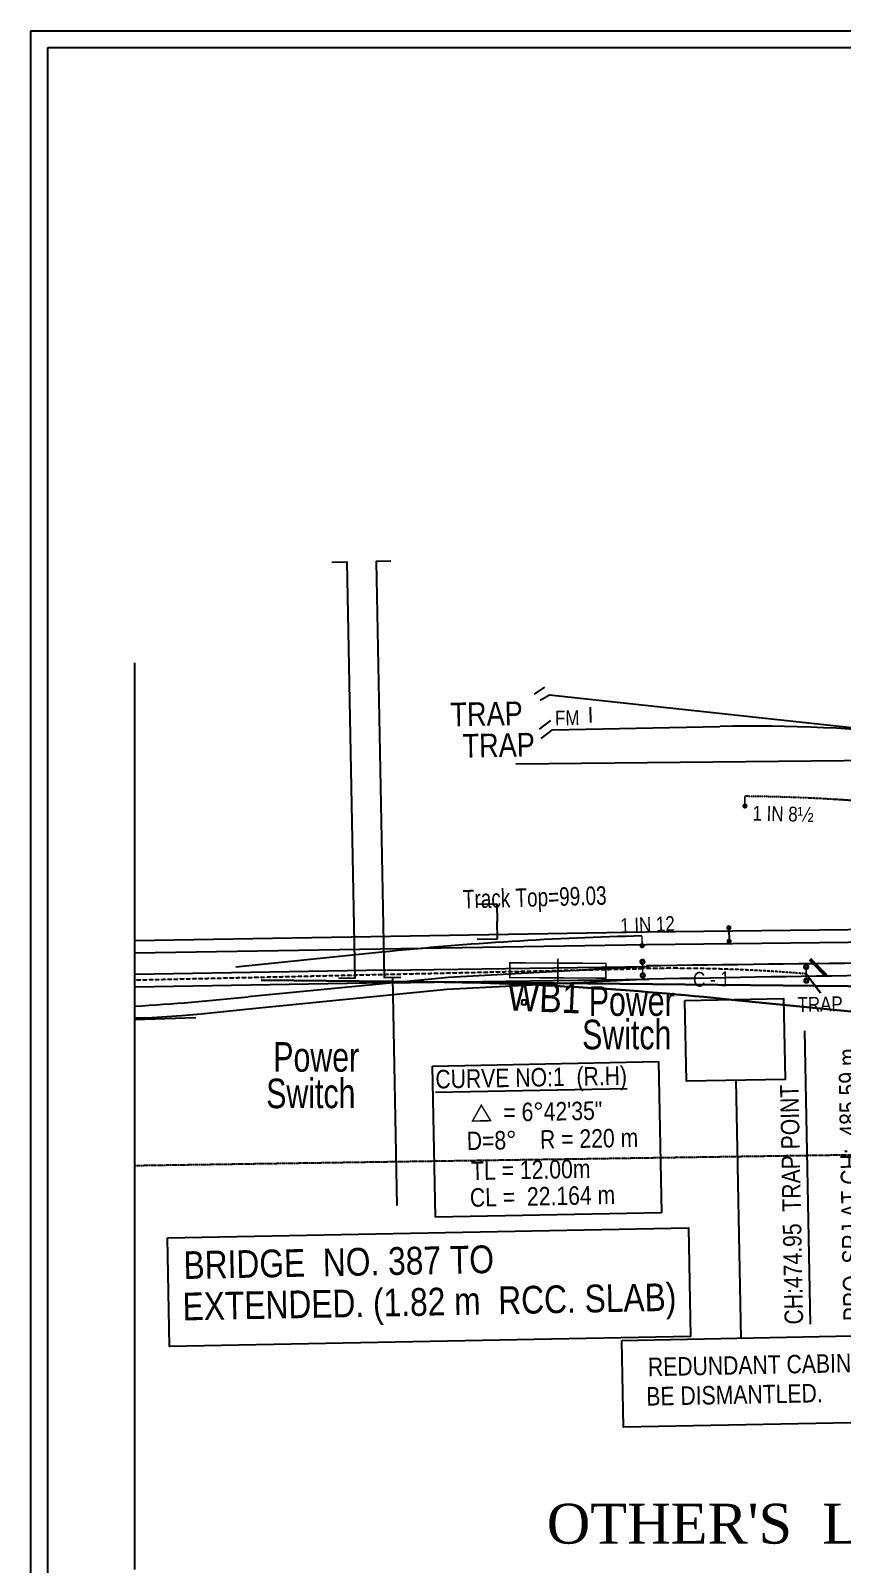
# Model space of a CAD drawing. Header units: inches. Extents: x -1774894 to -657573, y 144736 to 934842.
# Drawn here: x -1774894 to -1665055, y 727260 to 934842 of the extents above; entities that cross this region are included whole.
import ezdxf
from ezdxf.enums import TextEntityAlignment as Align

# ---------------------------------------------------------------- set-up
doc = ezdxf.new("R2010")
doc.units = ezdxf.units.IN
doc.header["$MEASUREMENT"] = 0
for name, pattern in [('REVISED_AS_17.05.08_-_529_dwg_final_24.07.08$0$ACAD_ISO03W100', [30, 12, -18]), ('REVISED_AS_17.05.08_-_529_dwg_final_24.07.08$0$DASHED', [0.75, 0.5, -0.25]), ('REVISED_AS_17.05.08_-_529_dwg_final_24.07.08$0$PHANTOM2', [1.25, 0.625, -0.125, 0.125, -0.125, 0.125, -0.125])]:
    doc.linetypes.add(name, pattern=pattern)
for name, color, linetype in [('3', 13, 'Continuous'), ('6', 6, 'Continuous'), ('I-LEGEND-TEXT', 1, 'Continuous'), ('REVISED_AS_17.05.08_-_529_dwg_final_24.07.08$0$EXT STATION', 7, 'Continuous'), ('REVISED_AS_17.05.08_-_529_dwg_final_24.07.08$0$PHASE1', 1, 'Continuous'), ('siding cl', 7, 'Continuous')]:
    doc.layers.add(name, color=color, linetype=linetype)
doc.layers.add('PAVED AREA', color=7, linetype='Continuous', true_color=0xf2f2f2)
doc.layers.add('PROPOSED DFCC TRACK', color=1, linetype='Continuous', lineweight=0)
doc.styles.add('REVISED_AS_17.05.08_-_529_dwg_final_24.07.08$0$Standard', font='ARIALN.TTF')
doc.styles.add('SWISS', font='swisscl.ttf')
doc.styles.add('TIMES', font='times.ttf')
doc.linetypes.add('TRACKS', pattern='A,0.15,[130,ltypeshp.shx,S=0.25,R=0,X=0,Y=0],0.15', length=0.3)
doc.dimstyles.new('REVISED_AS_17.05.08_-_529_dwg_final_24.07.08$0$barsyl', dxfattribs={"dimtxt": 2.5, "dimasz": 2.5, "dimexe": 0.18, "dimexo": 0.0625, "dimgap": 0.09, "dimtad": 0, "dimtih": 1, "dimtoh": 1, "dimzin": 0, "dimdsep": 46, "dimtxsty": 'REVISED_AS_17.05.08_-_529_dwg_final_24.07.08$0$Standard', "dimcen": 0.09, "dimaunit": 1, "dimadec": 4, "dimazin": 0, "dimtfac": 1, "dimtofl": 0, "dimtmove": 0, "dimatfit": 3, "dimfxl": 1, "dimtolj": 1, "dimtzin": 0, "dimarcsym": 0})

# ---------------------------------------------------------------- blocks, each defined once
blk = doc.blocks.new('*D615')
at = {"layer": 'Defpoints', "color": 0}
for p in [(-1714562, 816594), (-1711811, 816647), (-1714471, 811875)]:
    blk.add_point(p, dxfattribs=at)
at = {"layer": 'REVISED_AS_17.05.08_-_529_dwg_final_24.07.08$0$EXT STATION', "color": 0, "lineweight": -2}
for p, q in [((-1714562, 816594), (-1711811, 816647)), ((-1711811, 816645), (-1711765, 814289)), ((-1711719, 811931), (-1711765, 814286)), ((-1714471, 811875), (-1711719, 811928))]:
    blk.add_line(p, q, dxfattribs=at)
at = {"layer": 'REVISED_AS_17.05.08_-_529_dwg_final_24.07.08$0$EXT STATION', "color": 0}
for points in [[(-1711810, 816645), (-1711811, 816645), (-1711811, 816647)], [(-1711719, 811931), (-1711720, 811931), (-1711719, 811928)]]:
    blk.add_solid(points, dxfattribs=at)
at = {"layer": 'REVISED_AS_17.05.08_-_529_dwg_final_24.07.08$0$EXT STATION', "color": 0, "insert": (-1711765, 814288), "char_height": 2.5, "attachment_point": 5, "style": 'REVISED_AS_17.05.08_-_529_dwg_final_24.07.08$0$Standard'}
blk.add_mtext('\\A1;4720.00', dxfattribs=at)

msp = doc.modelspace()

# ---------------------------------------------------------------- linework, layer by layer
at = {"color": 0}
msp.add_line((-1667248.649, 806944.934), (-1669420.008, 809147.04), dxfattribs=at)
at = {"color": 1}
for p, q in [((-1669940.702, 807183.895), (-1668002.412, 804613.899)), ((-1670164.455, 799453.883), (-1669388.448, 759760.388))]:
    msp.add_line(p, q, dxfattribs=at)
at = {"color": 1, "linetype": 'REVISED_AS_17.05.08_-_529_dwg_final_24.07.08$0$DASHED', "ltscale": 3}
for points in [[(-1760784.507, 806353.654), (-1692084.408, 807894.939)], [(-1669940.702, 807183.895), (-1668002.412, 804613.899)]]:
    msp.add_lwpolyline(points, dxfattribs=at)
at = {"color": 1, "const_width": 500}
for points in [[(-1691927.462, 808820.108, 1), (-1692277.396, 808813.323, 1)], [(-1669783.792, 808110.89, 1), (-1670133.726, 808104.104, 1)], [(-1691891.349, 806972.904, 1), (-1692241.283, 806966.119, 1)], [(-1669747.679, 806263.686, 1), (-1670097.613, 806256.9, 1)]]:
    msp.add_lwpolyline(points, format="xyb", close=True, dxfattribs=at)
at = {"color": 1}
for points, const_width in [([(-1692102.429, 808816.715), (-1692066.316, 806969.512)], 200), ([(-1669958.759, 808107.497), (-1669922.646, 806260.293)], 200), ([(-1667248.649, 806944.934), (-1669420.008, 809147.04)], 500)]:
    msp.add_lwpolyline(points, dxfattribs=dict(at, const_width=const_width))
at = {"color": 1, "linetype": 'REVISED_AS_17.05.08_-_529_dwg_final_24.07.08$0$DASHED', "ltscale": 3}
msp.add_lwpolyline([(-1669940.702, 807183.895, 0.0251921423), (-1692084.373, 807893.113)], format="xyb", dxfattribs=at)
at = {"color": 3}
msp.add_lwpolyline([(-1686374.813, 803572.162), (-1673021.498, 803833.219), (-1672807.801, 792902.423), (-1686161.116, 792641.366)], close=True, dxfattribs=at)
at = {"color": 0}
msp.add_lwpolyline([(-1756386.149, 771430.953), (-1685871.798, 772809.507), (-1685584.501, 758113.997), (-1756098.852, 756735.442)], close=True, dxfattribs=at)
at = {"color": 7}
msp.add_lwpolyline([(-1694904.042, 757572.527), (-1657060.391, 758312.37), (-1656830.491, 746552.779), (-1694674.142, 745812.936)], close=True, dxfattribs=at)
at = {"layer": '3', "ltscale": 0.1}
for p, q in [((-1708414.602, 802986.086), (-1708389.178, 803664.051)), ((-1708389.178, 803664.051), (-1707815.543, 803671.965)), ((-1707840.967, 802994.001), (-1707815.543, 803671.965)), ((-1707840.967, 802994.001), (-1708414.602, 802986.086))]:
    msp.add_line(p, q, dxfattribs=at)
at = {"layer": '6', "linetype": 'TRACKS', "ltscale": 0.1}
for p, q in [((-1760784.507, 811686.427), (-1691617.132, 812873.741)), ((-1691617.132, 812873.741), (-1650122.683, 813339.664)), ((-1691599.873, 811109.182), (-1760784.507, 809973.778)), ((-1650202.112, 811615.246), (-1691599.873, 811109.182)), ((-1760784.507, 807130.445), (-1726849.834, 807717.065)), ((-1726757.075, 807675.695), (-1691202.412, 808156.814)), ((-1718361.279, 806724.333), (-1691183.824, 808222.839)), ((-1760784.507, 805418.189), (-1726820.243, 806005.32)), ((-1745458.248, 804093.669), (-1718361.279, 806724.333)), ((-1726733.91, 805963.852), (-1691179.248, 806444.971)), ((-1691179.248, 806444.971), (-1718557.102, 805049.891)), ((-1718557.102, 805049.891), (-1745306.086, 802382.61)), ((-1760784.507, 801010.742), (-1752544.434, 801270.079)), ((-1754472.532, 801499.639), (-1758438.077, 801216.06)), ((-1751828.721, 801717.934), (-1754472.532, 801499.639)), ((-1745306.086, 802382.61), (-1751828.721, 801717.934)), ((-1758438.077, 801216.06), (-1760784.507, 801167.105))]:
    msp.add_line(p, q, dxfattribs=at)
for centre, radius, start, end in [((-1560813.086, -8403850.903), 9213033.296, 90.4025700996, 90.8132040116), ((-1617873.416, -2632608.422), 3439834.587, 90.125400092, 91.22111474), ((-1778520.379, 1106738.111), 304444.898, 273.33973831, 276.23271973)]:
    msp.add_arc(centre, radius, start, end, dxfattribs=at)
at = {"layer": 'I-LEGEND-TEXT', "color": 7}
for points in [[(-1774893.882, 934841.915), (-657572.561, 934841.915), (-657572.561, 144736.124), (-1774893.882, 144736.124)], [(-1772593.882, 932541.915), (-659872.561, 932541.915), (-659872.561, 147036.124), (-1772593.882, 147036.124)]]:
    msp.add_lwpolyline(points, close=True, dxfattribs=at)
at = {"layer": 'PAVED AREA'}
msp.add_line((-1760784.507, 726570.5), (-1760784.507, 849283.99), dxfattribs=at)
at = {"layer": 'PROPOSED DFCC TRACK', "linetype": 'Continuous', "lineweight": 30, "flags": 128}
msp.add_lwpolyline([(-1743686.973, 806335.149), (-1650999.464, 805397.016)], dxfattribs=at)
at = {"layer": 'REVISED_AS_17.05.08_-_529_dwg_final_24.07.08$0$EXT STATION', "color": 0}
msp.add_line((-1709232.433, 835588.835), (-1654858.14, 836174.953), dxfattribs=at)
for points in [[(-1734130.234, 862894.564), (-1732129.219, 862933.86), (-1731022.983, 806601.868), (-1733249.155, 806558.151)], [(-1726142.489, 863051.426), (-1728143.504, 863012.13), (-1727037.269, 806680.139), (-1724811.097, 806723.856)], [(-1706729.644, 845023.883), (-1705302.282, 845987.948)], [(-1705946.561, 844223.699), (-1704703.363, 844968.055), (-1551996.564, 828420.343)], [(-1699167.718, 843282.456), (-1699126.766, 841187.726)], [(-1706039.812, 840288.801), (-1704519.795, 841486.56)], [(-1705818.229, 839027.49), (-1704298.212, 840225.248)], [(-1704298.212, 840225.248), (-1681637.944, 840670.246)], [(-1680412.563, 813423.302), (-1680376.45, 811576.098)], [(-1727372.861, 810104.569), (-1747140.946, 808070.627)]]:
    msp.add_lwpolyline(points, dxfattribs=at)
at = {"layer": 'REVISED_AS_17.05.08_-_529_dwg_final_24.07.08$0$EXT STATION', "color": 3, "const_width": 210}
msp.add_lwpolyline([(-1678232.148, 829902.657), (-1678253.419, 831214.092)], dxfattribs=at)
at = {"layer": 'REVISED_AS_17.05.08_-_529_dwg_final_24.07.08$0$EXT STATION', "color": 3, "const_width": 350}
msp.add_lwpolyline([(-1678057.171, 829905.495, 1), (-1678407.125, 829899.819, 1)], format="xyb", close=True, dxfattribs=at)
at = {"layer": 'REVISED_AS_17.05.08_-_529_dwg_final_24.07.08$0$EXT STATION', "color": 0, "const_width": 350}
for points in [[(-1680237.596, 813426.695, 1), (-1680587.53, 813419.909, 1)], [(-1680201.483, 811579.491, 1), (-1680551.418, 811572.706, 1)], [(-1691970.274, 810999.343, 1), (-1692320.208, 810992.557, 1)]]:
    msp.add_lwpolyline(points, format="xyb", close=True, dxfattribs=at)
at = {"layer": 'REVISED_AS_17.05.08_-_529_dwg_final_24.07.08$0$EXT STATION', "color": 0, "const_width": 210}
msp.add_lwpolyline([(-1692145.241, 810995.95), (-1692170.67, 812307.311)], dxfattribs=at)
at = {"layer": 'REVISED_AS_17.05.08_-_529_dwg_final_24.07.08$0$EXT STATION', "color": 0, "linetype": 'REVISED_AS_17.05.08_-_529_dwg_final_24.07.08$0$PHANTOM2', "ltscale": 10}
msp.add_lwpolyline([(-707821.168, 797061.694), (-1760784.507, 781200.49)], dxfattribs=at)
at = {"layer": 'REVISED_AS_17.05.08_-_529_dwg_final_24.07.08$0$EXT STATION', "color": 0}
for centre, radius, start, end in [((-1677318.465, 620712.654), 220000, 83.81541003, 91.12501747), ((-1682239.948, 371217.913), 441201.175, 91.28974395, 95.8713734)]:
    msp.add_arc(centre, radius, start, end, dxfattribs=at)
at = {"layer": 'REVISED_AS_17.05.08_-_529_dwg_final_24.07.08$0$EXT STATION', "color": 3, "linetype": 'REVISED_AS_17.05.08_-_529_dwg_final_24.07.08$0$DASHED'}
msp.add_arc((-1680415.272, 595746.857), 235477.262, 83.57053827, 89.47298718, dxfattribs=at)
at = {"layer": 'REVISED_AS_17.05.08_-_529_dwg_final_24.07.08$0$PHASE1', "color": 7}
for p, q in [((-1720503.301, 794707.321), (-1689929.479, 795305.039)), ((-1689929.479, 795305.039), (-1689529.41, 774841.097)), ((-1720103.232, 774243.379), (-1720503.301, 794707.321)), ((-1689529.41, 774841.097), (-1720103.232, 774243.379))]:
    msp.add_line(p, q, dxfattribs=at)
at = {"layer": 'REVISED_AS_17.05.08_-_529_dwg_final_24.07.08$0$PHASE1', "const_width": 200}
for points in [[(-1697047.421, 808599.685), (-1710047.2, 808675.558), (-1710058.873, 806675.592), (-1697059.094, 806599.719), (-1697047.421, 808599.685)], [(-1712654.627, 787302.44), (-1713912.719, 789396.44), (-1715097.129, 787259.9)]]:
    msp.add_lwpolyline(points, close=True, dxfattribs=at)
msp.add_lwpolyline([(-1703562.689, 806002.708), (-1703543.605, 809272.569)], dxfattribs=at)
at = {"layer": 'siding cl', "color": 6, "lineweight": 30}
msp.add_lwpolyline([(-1720260.586, 806097.413, -0.022641139), (-1680022.726, 803670.646), (-1651013.012, 800841.248)], format="xyb", dxfattribs=at)

# ---------------------------------------------------------------- texts
at = {"color": 7, "style": 'SWISS'}
msp.add_text('Track Top=99.03', height=2500, rotation=1.55876581, dxfattribs=at).set_placement((-1716369.039, 816029.796))
at = {"color": 7}
for s, height, style, p in [('Power', 4000, 'SWISS', (-1699360.581, 801497.631, 96595.472)), ('Switch', 4000, 'SWISS', (-1700268.069, 796972.138, 96595.472)), ('Power', 4000, 'SWISS', (-1742060.275, 793935.978, 96595.472)), ('Switch', 4000, 'SWISS', (-1743015.679, 789001.922, 96595.472)), ("OTHER'S  LAND", 5400, 'TIMES', (-1705050.326, 730065.687))]:
    msp.add_text(s, height=height, dxfattribs=dict(at, style=style)).set_placement(p)
at = {"layer": 'REVISED_AS_17.05.08_-_529_dwg_final_24.07.08$0$EXT STATION', "color": 0, "style": 'REVISED_AS_17.05.08_-_529_dwg_final_24.07.08$0$Standard'}
for s, height, rotation, p in [('TRAP', 3205.5632, 1.12501747, (-1718062.196, 840671.024)), ('FM', 2000, 1.12501747, (-1703916.448, 840798.007)), ('TRAP', 3205.5632, 1.12501747, (-1716423.981, 836430.139)), ('1 IN 12', 2000, 2.52253857, (-1695067.079, 812689.277))]:
    msp.add_text(s, height=height, rotation=rotation, dxfattribs=at).set_placement(p)
at = {"layer": 'REVISED_AS_17.05.08_-_529_dwg_final_24.07.08$0$EXT STATION', "color": 3, "style": 'REVISED_AS_17.05.08_-_529_dwg_final_24.07.08$0$Standard'}
msp.add_text('1 IN 8½', height=2000, rotation=358.63811443, dxfattribs=at).set_placement((-1677230.193, 827934.802))
at = {"layer": 'REVISED_AS_17.05.08_-_529_dwg_final_24.07.08$0$EXT STATION', "color": 7, "style": 'REVISED_AS_17.05.08_-_529_dwg_final_24.07.08$0$Standard'}
msp.add_text('TRAP', height=2000, rotation=1.12501747, dxfattribs=at).set_placement((-1671095.355, 802022.65))
at = {"layer": 'REVISED_AS_17.05.08_-_529_dwg_final_24.07.08$0$EXT STATION', "color": 7, "linetype": 'REVISED_AS_17.05.08_-_529_dwg_final_24.07.08$0$ACAD_ISO03W100', "ltscale": 0.1, "style": 'REVISED_AS_17.05.08_-_529_dwg_final_24.07.08$0$Standard'}
for s, rotation, p in [('CH:474.95  TRAP POINT', 91.12501747, (-1670351.955, 759741.551)), ('REDUNDANT CABIN TO', 1.12501747, (-1691341.252, 752720.042)), (' BE DISMANTLED.', 1.12501747, (-1692349.859, 748718.635))]:
    msp.add_text(s, height=2500, rotation=rotation, dxfattribs=at).set_placement(p)
at = {"layer": 'REVISED_AS_17.05.08_-_529_dwg_final_24.07.08$0$EXT STATION', "linetype": 'REVISED_AS_17.05.08_-_529_dwg_final_24.07.08$0$ACAD_ISO03W100', "ltscale": 0.1, "style": 'REVISED_AS_17.05.08_-_529_dwg_final_24.07.08$0$Standard'}
for s, p in [('BRIDGE  NO. 387 TO ', (-1754175.277, 765873.746)), ('EXTENDED. (1.82 m  RCC. SLAB)', (-1754299.324, 760270.892))]:
    msp.add_text(s, height=3750, rotation=1.12501747, dxfattribs=at).set_placement(p)
at = {"layer": 'REVISED_AS_17.05.08_-_529_dwg_final_24.07.08$0$PHASE1', "color": 7, "style": 'REVISED_AS_17.05.08_-_529_dwg_final_24.07.08$0$Standard'}
for s, height, rotation, p in [('C - 1', 2000, 1.12501747, (-1685238.46, 805427.155)), ('WB1', 4000, 357.54239696, (-1710457.593, 802237.56)), ('%%UCURVE NO:1  (R.H)', 2500, 1.12501747, (-1720098.973, 791663.376)), (' D=8%%D    R = 220 m ', 2500, 1.12501747, (-1716650.068, 783302.076)), ('TL = 12.00m', 2500, 1.12501747, (-1715275.924, 779258.064)), ('CL =  22.164 m', 2500, 1.12501747, (-1715430.493, 775646.794))]:
    msp.add_text(s, height=height, rotation=rotation, dxfattribs=at).set_placement(p)
msp.add_text('PRO. SRJ AT CH:  485.59 m', height=2500, rotation=91.1199889, dxfattribs=at).set_placement((-1661640.177, 760222.083), align=Align.BOTTOM_LEFT)
at = {"layer": 'REVISED_AS_17.05.08_-_529_dwg_final_24.07.08$0$PHASE1', "color": 7, "insert": (-1704232.197, 788544.328), "char_height": 2500, "attachment_point": 5, "rotation": 1.12501747, "style": 'REVISED_AS_17.05.08_-_529_dwg_final_24.07.08$0$Standard'}
msp.add_mtext('= 6°42\'35"', dxfattribs=at)

# ---------------------------------------------------------------- dimensions: what is measured, and where the dimension line sits
at = {"layer": 'REVISED_AS_17.05.08_-_529_dwg_final_24.07.08$0$EXT STATION', "color": 0}
dim = msp.add_aligned_dim(p1=(-1714470.847, 811874.886), p2=(-1714562.356, 816593.999), distance=-2752.14, dimstyle='REVISED_AS_17.05.08_-_529_dwg_final_24.07.08$0$barsyl', dxfattribs=at)
dim.commit()
dim.dimension.update_dxf_attribs({"geometry": '*D615', "text_midpoint": (-1711764.979, 814287.799)})

# ---------------------------------------------------------------- leaders
at = {"color": 0}
msp.add_leader([(-1725924.183, 806701.997), (-1725320.711, 775833.835)], dimstyle='REVISED_AS_17.05.08_-_529_dwg_final_24.07.08$0$barsyl', override={"dimasz": 3, "dimgap": 0.09, "dimtad": 0}, dxfattribs=at)
at = {"color": 3}
msp.add_leader([(-1679484.459, 792771.895), (-1678802.466, 757887.313)], dimstyle='REVISED_AS_17.05.08_-_529_dwg_final_24.07.08$0$barsyl', override={"dimgap": 0.09, "dimtad": 0}, dxfattribs=at)

doc.saveas('drawing.dxf')
